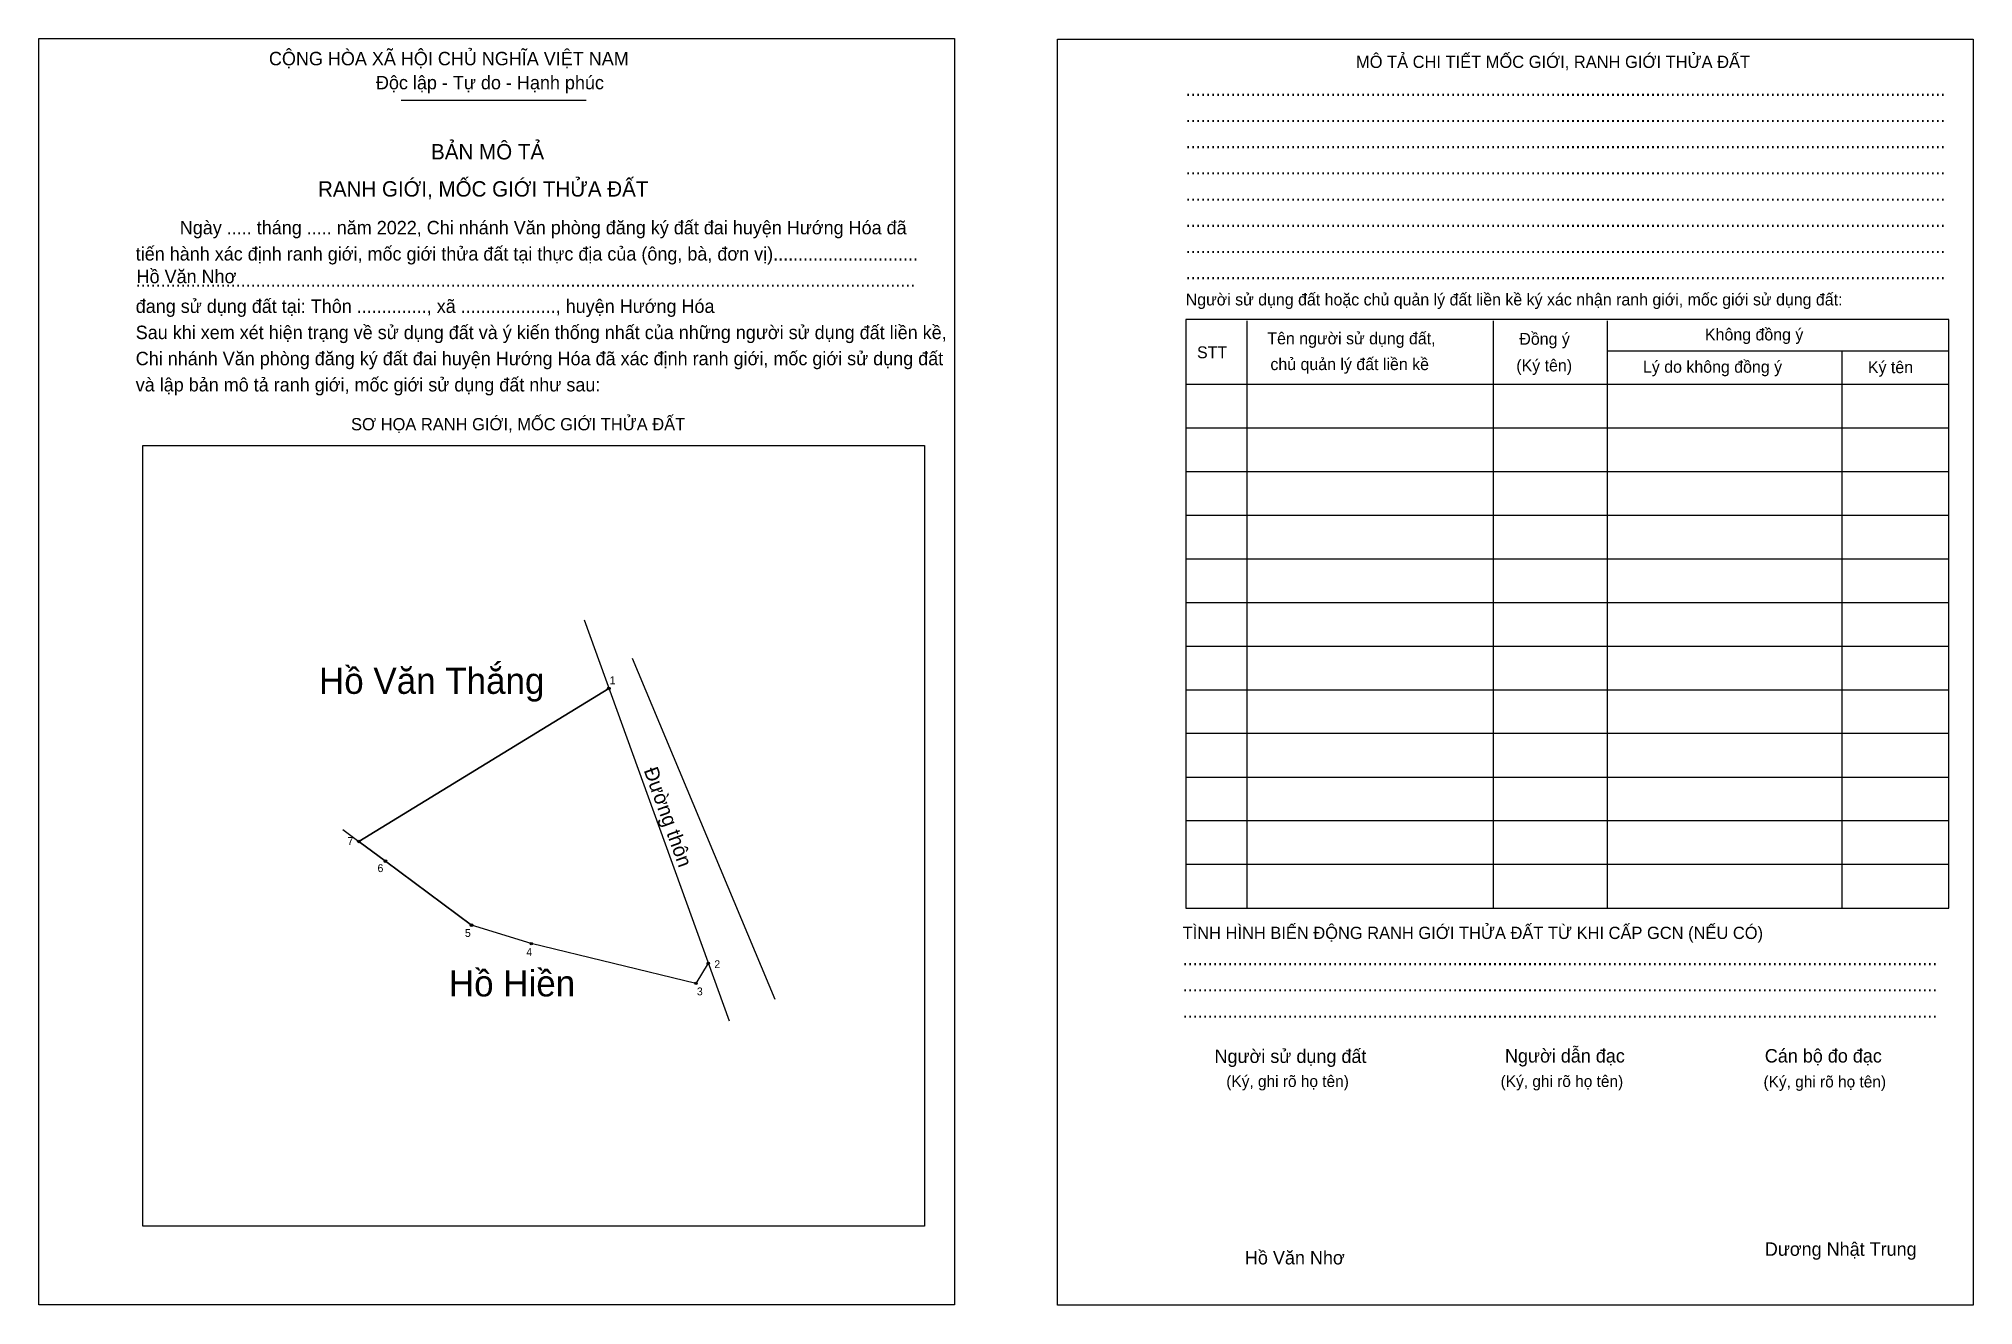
# Model space of a CAD drawing. Extents: x 545138 to 545405, y 1836803 to 1836977.
import ezdxf

# ---------------------------------------------------------------- set-up
doc = ezdxf.new("R2010")
doc.units = 0
for name, color, linetype in [('Level 1', 7, 'Continuous'), ('Level 10', 7, 'Continuous'), ('Level 11', 7, 'Continuous'), ('Level 12', 7, 'Continuous'), ('Level 2', 7, 'Continuous'), ('Level 25', 7, 'Continuous'), ('Level 55', 7, 'Continuous'), ('Level 6', 7, 'Continuous'), ('Level 9', 7, 'Continuous')]:
    doc.layers.add(name, color=color, linetype=linetype)

msp = doc.modelspace()

# ---------------------------------------------------------------- linework, layer by layer
at = {"layer": 'Level 1'}
for p, q in [((545138.19, 1836977.48), (545138.19, 1836977.48)), ((545278.54, 1836977.42), (545278.54, 1836977.42)), ((545188.11, 1836968.99), (545213.62, 1836968.99)), ((545304.61, 1836938.61), (545304.61, 1836857.69)), ((545338.54, 1836938.61), (545338.54, 1836857.69)), ((545354.24, 1836938.61), (545354.24, 1836857.69)), ((545354.24, 1836934.46), (545401.29, 1836934.46)), ((545386.55, 1836934.46), (545386.55, 1836857.69)), ((545296.19, 1836929.89), (545401.29, 1836929.89)), ((545296.19, 1836923.87), (545401.29, 1836923.87)), ((545152.52, 1836921.41), (545152.52, 1836921.41)), ((545296.19, 1836917.86), (545401.29, 1836917.86)), ((545296.19, 1836911.84), (545401.29, 1836911.84)), ((545296.19, 1836905.82), (545401.29, 1836905.82)), ((545296.19, 1836899.81), (545401.29, 1836899.81)), ((545296.19, 1836893.79), (545401.29, 1836893.79)), ((545296.19, 1836887.77), (545401.29, 1836887.77)), ((545296.19, 1836881.76), (545401.29, 1836881.76)), ((545296.19, 1836875.74), (545401.29, 1836875.74)), ((545296.19, 1836869.73), (545401.29, 1836869.73)), ((545296.19, 1836863.71), (545401.29, 1836863.71)), ((545260.21, 1836813.83), (545260.21, 1836813.83)), ((545264.34, 1836803.01), (545264.34, 1836803.01)), ((545404.68, 1836802.95), (545404.68, 1836802.95))]:
    msp.add_line(p, q, dxfattribs=at)
for points in [[(545401.29, 1836938.79), (545296.19, 1836938.79), (545296.19, 1836857.69), (545401.29, 1836857.69)], [(545152.52, 1836921.41), (545260.21, 1836921.41), (545260.21, 1836813.83), (545152.52, 1836813.83)]]:
    msp.add_lwpolyline(points, close=True, dxfattribs=at)
at = {"layer": 'Level 10'}
for p, q in [((545213.31, 1836897.4), (545233.3, 1836842.13)), ((545182.3, 1836866.87), (545216.74, 1836887.93)), ((545185.95, 1836864.15), (545182.3, 1836866.87)), ((545197.8, 1836855.32), (545185.95, 1836864.15)), ((545206.05, 1836852.78), (545197.8, 1836855.32)), ((545228.73, 1836847.31), (545206.05, 1836852.78)), ((545230.43, 1836850.07), (545228.73, 1836847.31))]:
    msp.add_line(p, q, dxfattribs=at)
at = {"layer": 'Level 11'}
for p, q in [((545239.66, 1836845.07), (545219.99, 1836892.06)), ((545180.09, 1836868.52), (545182.3, 1836866.87))]:
    msp.add_line(p, q, dxfattribs=at)
for centre in [(545216.74, 1836887.93), (545216.74, 1836887.93), (545182.3, 1836866.87), (545185.95, 1836864.15), (545197.8, 1836855.32), (545206.05, 1836852.78), (545230.43, 1836850.07), (545228.73, 1836847.31)]:
    msp.add_circle(centre, 0.18, dxfattribs=at)
at = {"layer": 'Level 2'}
for points in [[(545138.2, 1836977.48), (545264.34, 1836977.48), (545264.34, 1836803.01), (545138.2, 1836803.01)], [(545278.54, 1836977.42), (545404.68, 1836977.42), (545404.68, 1836802.95), (545278.54, 1836802.95)]]:
    msp.add_lwpolyline(points, close=True, dxfattribs=at)
at = {"layer": 'Level 25'}
for p, q in [((545216.74, 1836887.93), (545182.3, 1836866.87)), ((545182.3, 1836866.87), (545185.95, 1836864.15)), ((545185.95, 1836864.15), (545197.8, 1836855.32))]:
    msp.add_line(p, q, dxfattribs=at)

# ---------------------------------------------------------------- texts
at = {"layer": 'Level 1'}
for s, height, p in [('CỘNG HÒA XÃ HỘI CHỦ NGHĨA VIỆT NAM', 1.8529, (545169.91, 1836973.81)), ('MÔ TẢ CHI TIẾT MỐC GIỚI, RANH GIỚI THỬA ĐẤT', 1.6941, (545319.65, 1836973.44)), ('Độc lập - Tự do - Hạnh phúc', 1.8529, (545184.65, 1836970.5)), ('........................................................................................................................................................', 1.8529, (545296.19, 1836969.6)), ('........................................................................................................................................................', 1.8529, (545296.19, 1836965.99)), ('BẢN MÔ TẢ', 2.118, (545192.24, 1836960.84)), ('........................................................................................................................................................', 1.8529, (545296.19, 1836962.38)), ('RANH GIỚI, MỐC GIỚI THỬA ĐẤT', 2.1178, (545176.67, 1836955.72)), ('........................................................................................................................................................', 1.8529, (545296.19, 1836958.77)), ('........................................................................................................................................................', 1.8529, (545296.19, 1836955.16)), ('Ngày ..... tháng ..... năm 2022, Chi nhánh Văn phòng đăng ký đất đai huyện Hướng Hóa đã', 1.8529, (545157.63, 1836950.52)), ('........................................................................................................................................................', 1.8529, (545296.19, 1836951.55)), ('tiến hành xác định ranh giới, mốc giới thửa đất tại thực địa của (ông, bà, đơn vị).............................', 1.8529, (545151.56, 1836946.91)), ('........................................................................................................................................................', 1.8529, (545296.19, 1836947.94)), ('........................................................................................................................................................', 1.8529, (545296.19, 1836944.33)), ('đang sử dụng đất tại: Thôn .............., xã ..................., huyện Hướng Hóa', 1.8529, (545151.56, 1836939.69)), ('............................................................................................................................................................', 1.8529, (545151.56, 1836943.3)), ('Người sử dụng đất hoặc chủ quản lý đất liền kề ký xác nhận ranh giới, mốc giới sử dụng đất:', 1.6413, (545296.19, 1836940.72)), ('Sau khi xem xét hiện trạng về sử dụng đất và ý kiến thống nhất của những người sử dụng đất liền kề,', 1.8529, (545151.56, 1836936.08)), ('Tên người sử dụng đất,', 1.6413, (545307.44, 1836935.36)), ('Đồng ý', 1.641, (545342.15, 1836935.3)), ('Không đồng ý', 1.6413, (545367.72, 1836935.9)), ('Chi nhánh Văn phòng đăng ký đất đai huyện Hướng Hóa đã xác định ranh giới, mốc giới sử dụng đất', 1.8529, (545151.56, 1836932.48)), ('STT', 1.641, (545297.75, 1836933.44)), ('chủ quản lý đất liền kề', 1.6413, (545307.86, 1836931.81)), ('và lập bản mô tả ranh giới, mốc giới sử dụng đất như sau:', 1.8529, (545151.56, 1836928.87)), ('(Ký tên)', 1.641, (545341.73, 1836931.63)), ('Lý do không đồng ý', 1.6413, (545359.18, 1836931.45)), ('Ký tên', 1.641, (545390.16, 1836931.39)), ('SƠ HỌA RANH GIỚI, MỐC GIỚI THỬA ĐẤT', 1.6941, (545181.22, 1836923.51)), ('TÌNH HÌNH BIẾN ĐỘNG RANH GIỚI THỬA ĐẤT TỪ KHI CẤP GCN (NẾU CÓ)', 1.6941, (545295.77, 1836853.42)), ('.......................................................................................................................................................', 1.8529, (545295.77, 1836849.81)), ('.......................................................................................................................................................', 1.8529, (545295.77, 1836846.2)), ('.......................................................................................................................................................', 1.8529, (545295.77, 1836842.59)), ('Người sử dụng đất', 1.8529, (545300.16, 1836836.34)), ('Người dẫn đạc', 1.8529, (545340.17, 1836836.4)), ('Cán bộ đo đạc', 1.8529, (545375.96, 1836836.4)), ('(Ký, ghi rõ họ tên)', 1.5883, (545301.78, 1836833.03)), ('(Ký, ghi rõ họ tên)', 1.5883, (545339.57, 1836833.03)), ('(Ký, ghi rõ họ tên)', 1.5883, (545375.78, 1836832.97)), ('Dương Nhật Trung', 1.8529, (545375.96, 1836809.77))]:
    msp.add_text(s, height=height, dxfattribs=at).set_placement(p)
at = {"layer": 'Level 10'}
msp.add_text('Đường thôn', height=2, rotation=289.8798, dxfattribs=at).set_placement((545221.51, 1836876.68))
at = {"layer": 'Level 12'}
for s, p in [('Hồ Văn Thắng', (545176.81, 1836887.2)), ('Hồ Hiền', (545194.7, 1836845.51))]:
    msp.add_text(s, height=3.6, dxfattribs=at).set_placement(p)
at = {"layer": 'Level 55'}
for s, p in [('1', (545216.71, 1836887.93)), ('7', (545182.26, 1836866.87)), ('6', (545185.91, 1836864.15)), ('5', (545197.76, 1836855.32)), ('4', (545206.01, 1836852.78)), ('2', (545230.39, 1836850.07)), ('3', (545228.69, 1836847.31))]:
    msp.add_text(s, height=0.12, dxfattribs=at).set_placement(p)
at = {"layer": 'Level 6'}
for p in [(545151.68, 1836943.79), (545304.35, 1836808.58)]:
    msp.add_text('Hồ Văn Nhơ', height=1.853, dxfattribs=at).set_placement(p)
at = {"layer": 'Level 9'}
for s, p in [('1', (545216.84, 1836888.52)), ('7', (545180.73, 1836866.38)), ('6', (545184.87, 1836862.64)), ('5', (545196.91, 1836853.71)), ('4', (545205.36, 1836851.08)), ('2', (545231.26, 1836849.41)), ('3', (545228.86, 1836845.66))]:
    msp.add_text(s, height=1.08, dxfattribs=at).set_placement(p)

doc.saveas('drawing.dxf')
